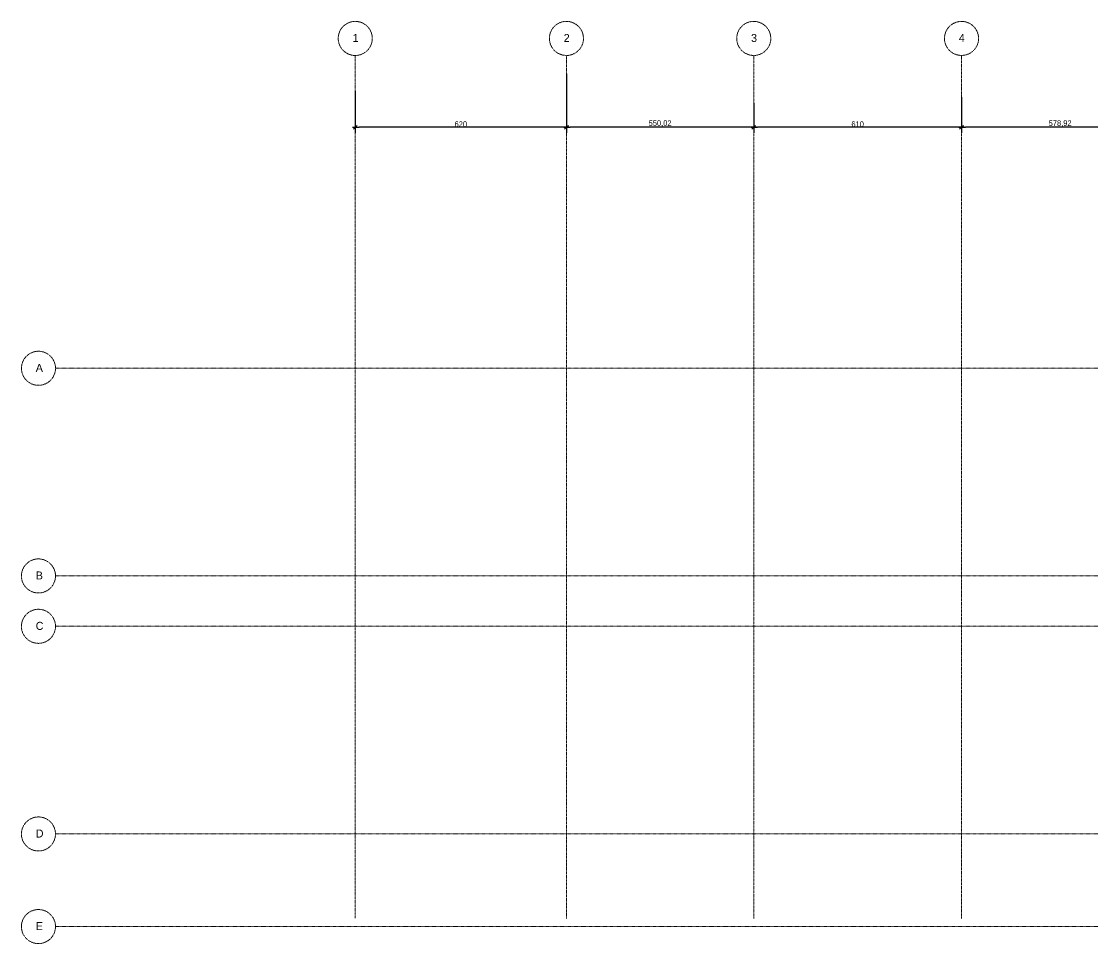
# Model space of a CAD drawing. Header units: millimetres. Extents: x -26249 to 60250, y -21218 to 23336.
# Drawn here: x 10452 to 13597, y -15488 to -12779 of the extents above; entities that cross this region are included whole.
import ezdxf

# ---------------------------------------------------------------- set-up
doc = ezdxf.new("R2010")
doc.units = ezdxf.units.MM
for name, pattern in [('Style de ligne -1', [0.41664, 0.20828, -0.20836]), ('Style de ligne -6', [1.04164, 0.625, -0.20828, 0.06943, -0.13893]), ('VW-01', [0.41656, 0.20828, -0.20828])]:
    doc.linetypes.add(name, pattern=pattern)
doc.layers.add('B Général', color=7, linetype='Continuous', lineweight=5)
doc.layers.add('C ANNOTATIONS-cotation', color=7, linetype='Continuous', lineweight=5)
doc.layers.add('C ANNOTATIONS-axes horizontaux', color=1, linetype='Style de ligne -1', lineweight=13, true_color=0xff0000)
doc.styles.add('Arial', font='arial.ttf')
doc.styles.add('Eurostile', font='')
doc.styles.get('Eurostile').set_extended_font_data('Eurostile')
doc.dimstyles.new('Arch', dxfattribs={"dimtxt": 20.229601, "dimasz": 11.224121, "dimexe": 15.875, "dimexo": 7.9375, "dimgap": 7.9375, "dimtad": 1, "dimdec": 1, "dimtxsty": 'Arial', "dimblk": 'VW_SLASH-1', "dimblk1": 'VW_SLASH-1', "dimblk2": 'VW_SLASH-1', "dimcen": 0, "dimdle": 7.9375, "dimazin": 0, "dimtfac": 1, "dimtdec": 1, "dimtix": 1, "dimtmove": 0, "dimatfit": 0, "dimldrblk": 'VW_FILLEDARROW-1', "dimfxl": 1, "dimfrac": 2, "dimtolj": 1, "dimarcsym": 0})

# ---------------------------------------------------------------- blocks, each defined once
blk = doc.blocks.new('VW_SLASH-1')
at = {"color": 0, "linetype": 'ByBlock', "lineweight": -2}
blk.add_line((0.71, 0), (-1, 0), dxfattribs=at)
at = {"color": 0, "linetype": 'Continuous', "lineweight": 20, "flags": 128}
blk.add_lwpolyline([(0.5, 0.5), (-0.5, -0.5)], dxfattribs=at)
blk = doc.blocks.new('*D882')
at = {"layer": 'C ANNOTATIONS-cotation', "color": 0, "linetype": 'Continuous', "lineweight": -2, "transparency": 16777216}
for p, q in [((12052, -12933.1), (12052, -13105.6)), ((11432, -12983.3), (11432, -13105.6)), ((12040.8, -13089.7), (11443.2, -13089.7))]:
    blk.add_line(p, q, dxfattribs=at)
at = {"layer": 'Defpoints', "color": 0, "linetype": 'Continuous', "transparency": 16777216}
for p in [(12052, -12925.2), (11432, -12975.3), (11432, -13089.7)]:
    blk.add_point(p, dxfattribs=at)
at = {"layer": 'C ANNOTATIONS-cotation', "color": 0, "linetype": 'Continuous', "lineweight": -2, "transparency": 16777216, "xscale": 11.22412109375, "yscale": 11.22412109375, "zscale": 11.22412109375, "rotation": 180}
blk.add_blockref('VW_SLASH-1', (11432, -13089.7), dxfattribs=at)
at = {"layer": 'C ANNOTATIONS-cotation', "color": 0, "linetype": 'Continuous', "lineweight": -2, "transparency": 16777216, "xscale": 11.22412109375, "yscale": 11.22412109375, "zscale": 11.22412109375}
blk.add_blockref('VW_SLASH-1', (12052, -13089.7), dxfattribs=at)
at = {"layer": 'C ANNOTATIONS-cotation', "color": 0, "linetype": 'Continuous', "lineweight": 5, "transparency": 16777216, "insert": (11742, -13080.5), "char_height": 16.45, "attachment_point": 5, "style": 'Eurostile'}
blk.add_mtext('\\A1;620', dxfattribs=at)
blk = doc.blocks.new('VW_FILLEDARROW-1')
at = {"linetype": 'Continuous', "lineweight": 0}
blk.add_hatch(color=0, dxfattribs=at).paths.add_polyline_path([(-1.41, 0.38), (0, 0), (-1.41, -0.38)])
at = {"color": 0, "linetype": 'Continuous', "lineweight": 5, "flags": 128}
blk.add_lwpolyline([(-1.41, 0.38), (0, 0), (-1.41, -0.38)], close=True, dxfattribs=at)
blk = doc.blocks.new('*D883')
at = {"layer": 'C ANNOTATIONS-cotation', "color": 0, "linetype": 'Continuous', "lineweight": -2, "transparency": 16777216}
for p, q in [((12052, -12933.1), (12052, -13105.6)), ((12602, -13019), (12602, -13105.6)), ((12590.8, -13089.7), (12063.2, -13089.7))]:
    blk.add_line(p, q, dxfattribs=at)
at = {"layer": 'Defpoints', "color": 0, "linetype": 'Continuous', "transparency": 16777216}
for p in [(12052, -12925.2), (12602, -13011), (12052, -13089.7)]:
    blk.add_point(p, dxfattribs=at)
at = {"layer": 'C ANNOTATIONS-cotation', "color": 0, "linetype": 'Continuous', "lineweight": -2, "transparency": 16777216, "xscale": 11.22412109375, "yscale": 11.22412109375, "zscale": 11.22412109375, "rotation": 180}
blk.add_blockref('VW_SLASH-1', (12052, -13089.7), dxfattribs=at)
at = {"layer": 'C ANNOTATIONS-cotation', "color": 0, "linetype": 'Continuous', "lineweight": -2, "transparency": 16777216, "xscale": 11.22412109375, "yscale": 11.22412109375, "zscale": 11.22412109375}
blk.add_blockref('VW_SLASH-1', (12602, -13089.7), dxfattribs=at)
at = {"layer": 'C ANNOTATIONS-cotation', "color": 0, "linetype": 'Continuous', "lineweight": 5, "transparency": 16777216, "insert": (12327, -13078.9), "char_height": 16.45, "attachment_point": 5, "style": 'Eurostile'}
blk.add_mtext('\\A1;550,02', dxfattribs=at)
blk = doc.blocks.new('*D884')
at = {"layer": 'C ANNOTATIONS-cotation', "color": 0, "linetype": 'Continuous', "lineweight": -2, "transparency": 16777216}
for p, q in [((12602, -13019), (12602, -13105.6)), ((13212, -13001.3), (13212, -13105.6)), ((13200.8, -13089.7), (12613.2, -13089.7))]:
    blk.add_line(p, q, dxfattribs=at)
at = {"layer": 'Defpoints', "color": 0, "linetype": 'Continuous', "transparency": 16777216}
for p in [(12602, -13011), (13212, -12993.4), (12602, -13089.7)]:
    blk.add_point(p, dxfattribs=at)
at = {"layer": 'C ANNOTATIONS-cotation', "color": 0, "linetype": 'Continuous', "lineweight": -2, "transparency": 16777216, "xscale": 11.22412109375, "yscale": 11.22412109375, "zscale": 11.22412109375, "rotation": 180}
blk.add_blockref('VW_SLASH-1', (12602, -13089.7), dxfattribs=at)
at = {"layer": 'C ANNOTATIONS-cotation', "color": 0, "linetype": 'Continuous', "lineweight": -2, "transparency": 16777216, "xscale": 11.22412109375, "yscale": 11.22412109375, "zscale": 11.22412109375}
blk.add_blockref('VW_SLASH-1', (13212, -13089.7), dxfattribs=at)
at = {"layer": 'C ANNOTATIONS-cotation', "color": 0, "linetype": 'Continuous', "lineweight": 5, "transparency": 16777216, "insert": (12907, -13080.5), "char_height": 16.45, "attachment_point": 5, "style": 'Eurostile'}
blk.add_mtext('\\A1;610', dxfattribs=at)
blk = doc.blocks.new('*D885')
at = {"layer": 'C ANNOTATIONS-cotation', "color": 0, "linetype": 'Continuous', "lineweight": -2, "transparency": 16777216}
for p, q in [((13212, -13001.3), (13212, -13105.6)), ((13790.9, -13019.1), (13790.9, -13105.6)), ((13779.7, -13089.7), (13223.2, -13089.7))]:
    blk.add_line(p, q, dxfattribs=at)
at = {"layer": 'Defpoints', "color": 0, "linetype": 'Continuous', "transparency": 16777216}
for p in [(13212, -12993.4), (13790.9, -13011.1), (13212, -13089.7)]:
    blk.add_point(p, dxfattribs=at)
at = {"layer": 'C ANNOTATIONS-cotation', "color": 0, "linetype": 'Continuous', "lineweight": -2, "transparency": 16777216, "xscale": 11.22412109375, "yscale": 11.22412109375, "zscale": 11.22412109375, "rotation": 180}
blk.add_blockref('VW_SLASH-1', (13212, -13089.7), dxfattribs=at)
at = {"layer": 'C ANNOTATIONS-cotation', "color": 0, "linetype": 'Continuous', "lineweight": -2, "transparency": 16777216, "xscale": 11.22412109375, "yscale": 11.22412109375, "zscale": 11.22412109375}
blk.add_blockref('VW_SLASH-1', (13790.9, -13089.7), dxfattribs=at)
at = {"layer": 'C ANNOTATIONS-cotation', "color": 0, "linetype": 'Continuous', "lineweight": 5, "transparency": 16777216, "insert": (13501.5, -13078.9), "char_height": 16.45, "attachment_point": 5, "style": 'Eurostile'}
blk.add_mtext('\\A1;578,92', dxfattribs=at)

msp = doc.modelspace()

# ---------------------------------------------------------------- linework, layer by layer
at = {"layer": 'B Général', "color": 1, "linetype": 'Style de ligne -6', "lineweight": 13, "true_color": 0xff0000}
for p, q in [((11432.011, -15412.955), (11432.011, -12877.955)), ((12052.009, -15413.589), (12052.009, -12878.589)), ((12602.025, -15413.63), (12602.025, -12878.63)), ((13212.025, -15413.63), (13212.025, -12878.63))]:
    msp.add_line(p, q, dxfattribs=at)
at = {"layer": 'B Général', "color": 1, "linetype": 'VW-01', "lineweight": 13, "true_color": 0xff0000}
for centre in [(11432.011, -12828.63), (12052.009, -12828.63), (12602.025, -12828.63), (13212.025, -12828.63)]:
    msp.add_circle(centre, 50, dxfattribs=at)
at = {"layer": 'C ANNOTATIONS-axes horizontaux', "color": 5, "true_color": 0x0000ff}
for p, q in [((19961.873, -13797.63), (10551.873, -13797.63)), ((19961.873, -14407.63), (10551.873, -14407.63)), ((19961.873, -14555.63), (10551.873, -14555.63)), ((19961.873, -15165.63), (10551.873, -15165.63)), ((19961.873, -15437.63), (10551.873, -15437.63))]:
    msp.add_line(p, q, dxfattribs=at)
for centre in [(10501.873, -13797.63), (10501.873, -14407.63), (10501.873, -14555.63), (10501.873, -15165.63), (10501.873, -15437.63)]:
    msp.add_circle(centre, 50, dxfattribs=at)

# ---------------------------------------------------------------- texts
at = {"layer": 'B Général', "color": 7, "char_height": 23.496, "attachment_point": 1, "line_spacing_factor": 0.895453, "style": 'Eurostile'}
for s, insert in [('1', (11424.093, -12815.542)), ('2', (12044.09, -12815.542)), ('3', (12594.107, -12815.542)), ('4', (13204.107, -12815.542))]:
    msp.add_mtext(s, dxfattribs=dict(at, insert=insert))
at = {"layer": 'C ANNOTATIONS-axes horizontaux', "color": 5, "true_color": 0x0000ff, "char_height": 23.496, "attachment_point": 1, "line_spacing_factor": 0.895453, "style": 'Eurostile'}
for s, insert in [('A', (10493.955, -13784.542)), ('B', (10493.955, -14394.542)), ('C', (10493.955, -14542.542)), ('D', (10493.955, -15152.542)), ('E', (10493.955, -15424.542))]:
    msp.add_mtext(s, dxfattribs=dict(at, insert=insert))

# ---------------------------------------------------------------- dimensions: what is measured, and where the dimension line sits
at = {"layer": 'C ANNOTATIONS-cotation', "color": 7, "linetype": 'Continuous', "lineweight": 5}
for base, p1, p2, picture, middle in [((11432.011, -13089.7), (12052.009, -12925.167), (11432.011, -12975.321), '*D882', (11742.01, -13080.477)), ((12052.009, -13089.7), (12602.025, -13011.019), (12052.009, -12925.167), '*D883', (12327.017, -13078.911)), ((12602.025, -13089.7), (13212.025, -12993.395), (12602.025, -13011.019), '*D884', (12907.025, -13080.477)), ((13212.025, -13089.7), (13790.949, -13011.13), (13212.025, -12993.395), '*D885', (13501.487, -13078.911))]:
    dim = msp.add_linear_dim(base=base, p1=p1, p2=p2, dimstyle='Arch', override={"dimtxt": 16.446886, "dimgap": 1, "dimdec": 2, "dimpost": '<>', "dimtxsty": 'Eurostile', "dimtmove": 2}, dxfattribs=at)
    dim.commit()
    dim.dimension.update_dxf_attribs({"geometry": picture, "text_midpoint": middle})

doc.saveas('drawing.dxf')
